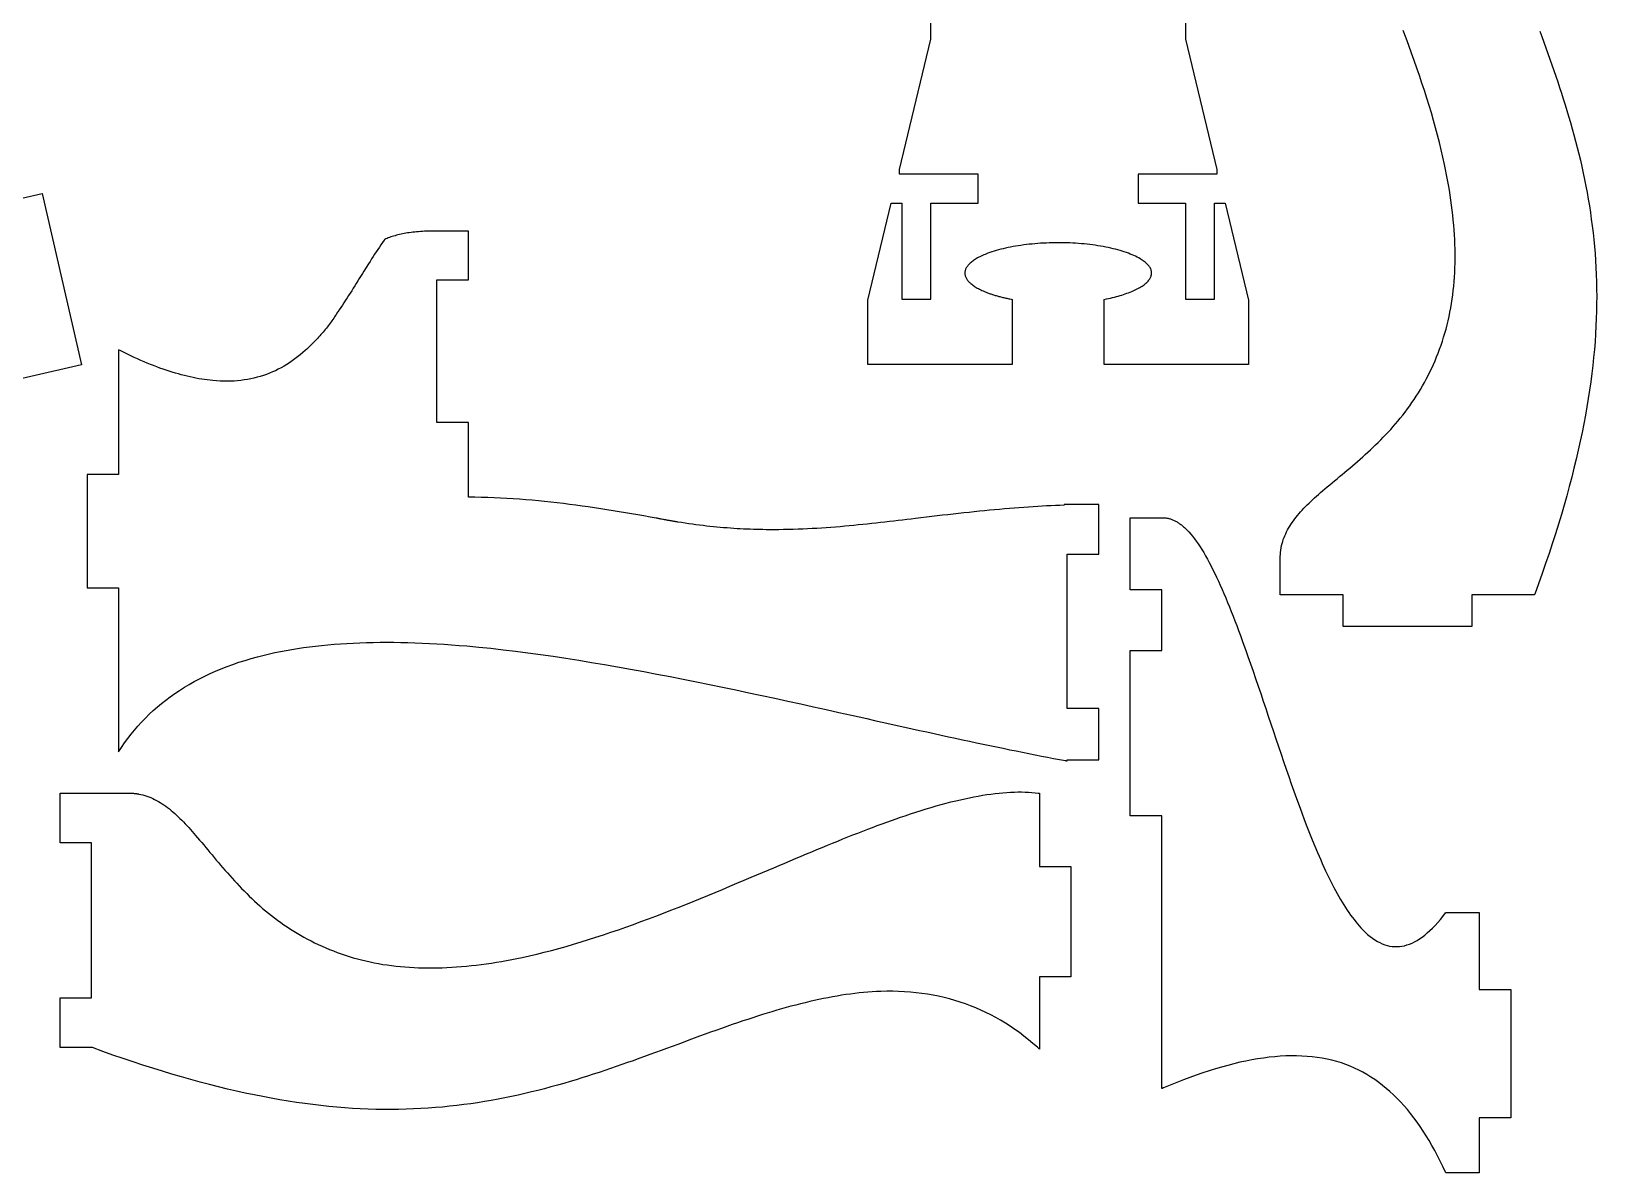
# Model space of a CAD drawing. Extents: x 0 to 272, y 0 to 398.
# Drawn here: x 170.5 to 269.8, y 0 to 72.4 of the extents above; entities that cross this region are included whole.
import ezdxf

# ---------------------------------------------------------------- set-up
doc = ezdxf.new("R2010")
doc.units = 0
doc.layers.get('0').update_dxf_attribs({"linetype": 'CONTINUOUS'})

msp = doc.modelspace()

# ---------------------------------------------------------------- linework, layer by layer
at = {"color": 0}
for points in [[(243.729, 150.886), (243.729, 71.9476), (245.729, 63.6608), (245.729, 63.3718), (240.729, 63.3718), (240.729, 61.5232), (243.729, 61.5232), (243.729, 55.4401), (245.579, 55.4401), (245.579, 61.5232), (246.244, 61.5232), (247.729, 55.374), (247.729, 51.2901), (238.579, 51.2901), (238.579, 55.4272), (238.713, 55.4533), (238.844, 55.4804), (238.974, 55.5087), (239.1, 55.5382), (239.225, 55.5689), (239.346, 55.6006), (239.465, 55.6332), (239.582, 55.6669), (239.697, 55.7017), (239.808, 55.7372), (239.917, 55.7737), (240.022, 55.8111), (240.126, 55.8493), (240.225, 55.8883), (240.322, 55.9281), (240.417, 55.9685), (240.507, 56.0097), (240.594, 56.0515), (240.678, 56.0939), (240.758, 56.1369), (240.836, 56.1804), (240.91, 56.2244), (240.979, 56.2692), (241.046, 56.314), (241.108, 56.3594), (241.167, 56.4053), (241.221, 56.4515), (241.272, 56.4981), (241.319, 56.5446), (241.362, 56.5917), (241.401, 56.6388), (241.435, 56.6835), (241.464, 56.7282), (241.492, 56.7729), (241.514, 56.8178), (241.535, 56.8625), (241.55, 56.9072), (241.564, 56.9519), (241.574, 56.9967), (241.579, 57.0414), (241.583, 57.086), (241.582, 57.1307), (241.579, 57.1751), (241.571, 57.2197), (241.561, 57.2643), (241.547, 57.3086), (241.529, 57.3529), (241.508, 57.3972), (241.485, 57.4413), (241.457, 57.4854), (241.426, 57.5293), (241.392, 57.5732), (241.354, 57.6169), (241.313, 57.6606), (241.268, 57.704), (241.219, 57.7474), (241.168, 57.7906), (241.114, 57.8336), (241.056, 57.8765), (240.994, 57.9193), (240.929, 57.9618), (240.861, 58.004), (240.768, 58.0568), (240.671, 58.1088), (240.568, 58.1597), (240.461, 58.2094), (240.349, 58.2582), (240.231, 58.3058), (240.11, 58.3522), (239.983, 58.3975), (239.853, 58.4414), (239.718, 58.484), (239.579, 58.5254), (239.438, 58.5653), (239.292, 58.6039), (239.142, 58.641), (238.989, 58.6767), (238.832, 58.7107), (238.674, 58.7432), (238.511, 58.7742), (238.346, 58.8035), (238.179, 58.8311), (238.008, 58.8571), (237.836, 58.8813), (237.662, 58.9036), (237.486, 58.9242), (237.307, 58.9428), (237.128, 58.9596), (236.946, 58.9744), (236.763, 58.9872), (236.579, 58.9981), (236.394, 59.0068), (236.208, 59.0135), (236.022, 59.0182), (235.836, 59.0207), (235.65, 59.0214), (235.464, 59.0199), (235.278, 59.0167), (235.092, 59.0113), (234.907, 59.004), (234.722, 58.9949), (234.539, 58.9839), (234.357, 58.971), (234.176, 58.9563), (233.996, 58.9397), (233.818, 58.9214), (233.642, 58.9014), (233.467, 58.8794), (233.294, 58.856), (233.125, 58.8306), (232.957, 58.8036), (232.792, 58.775), (232.629, 58.7449), (232.471, 58.7128), (232.314, 58.6793), (232.161, 58.6442), (232.011, 58.6075), (231.865, 58.5693), (231.724, 58.5296), (231.586, 58.4883), (231.451, 58.4457), (231.322, 58.4015), (231.197, 58.3561), (231.106, 58.3208), (231.017, 58.2849), (230.932, 58.2483), (230.849, 58.2111), (230.768, 58.1733), (230.692, 58.1351), (230.617, 58.0963), (230.544, 58.0568), (230.476, 58.0171), (230.411, 57.9768), (230.347, 57.9363), (230.287, 57.8951), (230.231, 57.8539), (230.176, 57.8122), (230.125, 57.7703), (230.078, 57.7282), (230.032, 57.6858), (229.99, 57.6433), (229.951, 57.6007), (229.915, 57.5581), (229.883, 57.5151), (229.853, 57.4722), (229.826, 57.4294), (229.803, 57.3867), (229.783, 57.3439), (229.765, 57.3011), (229.753, 57.2587), (229.742, 57.2162), (229.735, 57.174), (229.731, 57.1321), (229.729, 57.0911), (229.731, 57.05), (229.736, 57.0087), (229.744, 56.9672), (229.756, 56.9256), (229.769, 56.8837), (229.786, 56.8421), (229.807, 56.8001), (229.829, 56.7583), (229.856, 56.7165), (229.885, 56.6747), (229.917, 56.6329), (229.951, 56.5913), (229.989, 56.5497), (230.029, 56.5085), (230.072, 56.4672), (230.119, 56.4262), (230.168, 56.3854), (230.221, 56.345), (230.275, 56.3049), (230.333, 56.2649), (230.393, 56.2253), (230.457, 56.1861), (230.524, 56.1474), (230.593, 56.1089), (230.664, 56.071), (230.739, 56.0336), (230.817, 55.9965), (230.897, 55.9601), (230.981, 55.9243), (231.028, 55.9043), (231.076, 55.8847), (231.126, 55.8651), (231.178, 55.8458), (231.228, 55.8267), (231.281, 55.8078), (231.333, 55.7892), (231.386, 55.7707), (231.44, 55.7525), (231.496, 55.7344), (231.551, 55.7167), (231.607, 55.6992), (231.664, 55.6818), (231.722, 55.6649), (231.781, 55.6481), (231.839, 55.6314), (231.899, 55.6151), (231.96, 55.599), (232.021, 55.5833), (232.082, 55.5678), (232.144, 55.5525), (232.207, 55.5375), (232.269, 55.5226), (232.335, 55.5082), (232.399, 55.494), (232.464, 55.4801), (232.529, 55.4665), (232.596, 55.4531), (232.662, 55.44), (232.729, 55.4272), (232.729, 55.4272), (232.729, 51.2901), (223.579, 51.2901), (223.579, 55.374), (225.063, 61.5232), (225.729, 61.5232), (225.729, 55.4401), (227.579, 55.4401), (227.579, 61.5232), (230.579, 61.5232), (230.579, 63.3718), (225.579, 63.3718), (225.579, 63.6608), (227.579, 71.9476), (227.579, 150.886)], [(266.215, 72.4593), (266.346, 72.1053), (266.475, 71.7503), (266.601, 71.3943), (266.731, 71.0374), (266.858, 70.6793), (266.983, 70.3203), (267.108, 69.9593), (267.233, 69.6003), (267.356, 69.2374), (267.476, 68.8753), (267.594, 68.5093), (267.713, 68.1453), (267.826, 67.7793), (267.94, 67.4124), (268.051, 67.0443), (268.165, 66.6503), (268.279, 66.2553), (268.389, 65.8593), (268.494, 65.4612), (268.599, 65.0613), (268.699, 64.6593), (268.796, 64.2574), (268.889, 63.8503), (268.976, 63.4433), (269.064, 63.0322), (269.146, 62.6193), (269.224, 62.2043), (269.297, 61.7874), (269.365, 61.3664), (269.432, 60.9433), (269.49, 60.5183), (269.549, 60.0883), (269.6, 59.6572), (269.646, 59.2222), (269.688, 58.7843), (269.724, 58.3433), (269.756, 57.8983), (269.782, 57.4503), (269.801, 56.9972), (269.817, 56.5413), (269.826, 56.0824), (269.831, 55.6193), (269.826, 55.1522), (269.819, 54.6813), (269.806, 54.2053), (269.783, 53.7203), (269.757, 53.2312), (269.724, 52.7383), (269.683, 52.2403), (269.636, 51.7363), (269.582, 51.2272), (269.521, 50.7153), (269.454, 50.1953), (269.379, 49.6733), (269.299, 49.1443), (269.208, 48.6093), (269.114, 48.0703), (269.013, 47.5253), (268.901, 46.9753), (268.786, 46.4193), (268.662, 45.8583), (268.531, 45.2912), (268.39, 44.7182), (268.244, 44.1383), (268.093, 43.5553), (267.932, 42.9633), (267.763, 42.3683), (267.588, 41.7653), (267.401, 41.1572), (267.213, 40.5412), (267.013, 39.9203), (266.806, 39.2933), (266.59, 38.6593), (266.368, 38.0193), (266.138, 37.3722), (265.899, 36.7193), (265.899, 36.7163), (265.897, 36.7153), (265.897, 36.7122), (265.893, 36.7043), (265.893, 36.7022), (265.89, 36.6982), (265.89, 36.6953), (265.889, 36.6913), (265.888, 36.6882), (265.886, 36.6833), (265.883, 36.6813), (265.883, 36.6772), (265.883, 36.6762), (265.881, 36.6682), (261.901, 36.6682), (261.901, 34.6682), (253.751, 34.6682), (253.751, 36.6682), (249.751, 36.6682), (249.751, 38.7413), (249.751, 38.7733), (249.751, 38.7733), (249.75, 38.8053), (249.749, 38.8372), (249.749, 38.8683), (249.747, 38.9003), (249.747, 39.0563), (249.749, 39.0883), (249.75, 39.1203), (249.751, 39.1512), (249.751, 39.1813), (249.754, 39.2133), (249.756, 39.2443), (249.758, 39.2733), (249.761, 39.3053), (249.764, 39.3362), (249.765, 39.3663), (249.769, 39.3972), (249.772, 39.4272), (249.776, 39.4583), (249.781, 39.4883), (249.786, 39.5183), (249.79, 39.5483), (249.794, 39.5793), (249.8, 39.6093), (249.804, 39.6383), (249.808, 39.6683), (249.838, 39.7983), (249.868, 39.9272), (249.904, 40.0553), (249.944, 40.1813), (249.99, 40.3063), (250.04, 40.4303), (250.094, 40.5522), (250.151, 40.6733), (250.214, 40.7933), (250.281, 40.9122), (250.351, 41.0303), (250.425, 41.1472), (250.501, 41.2633), (250.583, 41.3772), (250.669, 41.4913), (250.757, 41.6062), (250.85, 41.7193), (250.944, 41.8322), (251.043, 41.9443), (251.144, 42.0563), (251.249, 42.1662), (251.356, 42.2772), (251.465, 42.3883), (251.576, 42.5003), (251.693, 42.6093), (251.811, 42.7203), (251.932, 42.8322), (252.054, 42.9413), (252.179, 43.0522), (252.306, 43.1632), (252.433, 43.2753), (252.583, 43.4012), (252.733, 43.5293), (252.888, 43.6572), (253.04, 43.7863), (253.197, 43.9162), (253.354, 44.0483), (253.514, 44.1803), (253.672, 44.3132), (253.833, 44.4483), (253.997, 44.5862), (254.158, 44.7232), (254.324, 44.8633), (254.651, 45.1453), (254.815, 45.2903), (254.981, 45.4362), (255.146, 45.5843), (255.308, 45.7343), (255.474, 45.8843), (255.638, 46.0383), (255.801, 46.1953), (255.963, 46.3522), (256.125, 46.5133), (256.283, 46.6762), (256.443, 46.8413), (256.601, 47.0083), (256.757, 47.1774), (256.912, 47.3503), (257.065, 47.5253), (257.215, 47.7022), (257.369, 47.8912), (257.522, 48.0824), (257.672, 48.2753), (257.819, 48.4703), (257.964, 48.6703), (258.106, 48.8733), (258.244, 49.0772), (258.382, 49.2872), (258.515, 49.4983), (258.646, 49.7124), (258.772, 49.9303), (258.897, 50.1503), (259.018, 50.3733), (259.136, 50.5983), (259.25, 50.8274), (259.361, 51.0593), (259.469, 51.2953), (259.574, 51.5333), (259.672, 51.7733), (259.771, 52.0162), (259.864, 52.2633), (259.951, 52.5133), (260.039, 52.7662), (260.119, 53.0203), (260.197, 53.2793), (260.271, 53.5403), (260.339, 53.8043), (260.404, 54.0703), (260.464, 54.3403), (260.521, 54.6133), (260.572, 54.8883), (260.618, 55.1593), (260.658, 55.4343), (260.697, 55.7124), (260.729, 55.9914), (260.758, 56.2733), (260.783, 56.5583), (260.801, 56.8453), (260.819, 57.1343), (260.831, 57.4262), (260.839, 57.7193), (260.843, 58.0153), (260.843, 58.3133), (260.839, 58.6133), (260.831, 58.9163), (260.818, 59.2203), (260.801, 59.5272), (260.782, 59.8362), (260.757, 60.1453), (260.729, 60.4583), (260.697, 60.7703), (260.662, 61.0862), (260.624, 61.4043), (260.581, 61.7222), (260.533, 62.0433), (260.483, 62.3653), (260.429, 62.6872), (260.369, 63.0124), (260.308, 63.3383), (260.244, 63.6663), (260.176, 63.9943), (260.075, 64.4553), (259.968, 64.9193), (259.851, 65.3833), (259.733, 65.8503), (259.607, 66.3193), (259.475, 66.7883), (259.339, 67.2593), (259.197, 67.7333), (259.05, 68.2053), (258.899, 68.6803), (258.743, 69.1553), (258.583, 69.6303), (258.419, 70.1053), (258.251, 70.5824), (258.082, 71.0562), (257.908, 71.5333), (257.732, 72.0083), (257.551, 72.4833)], [(168.6, 61.5521), (171.167, 62.1431), (173.678, 51.279), (167.21, 49.7861)]]:
    msp.add_lwpolyline(points, dxfattribs=at)
for points in [[(198.879, 33.3604), (199.649, 33.2814), (200.424, 33.1954), (201.211, 33.1003), (202.001, 32.9993), (202.799, 32.8904), (203.601, 32.7743), (204.413, 32.6533), (205.226, 32.5253), (206.044, 32.3914), (206.869, 32.2522), (207.694, 32.1082), (208.524, 31.9593), (209.356, 31.8063), (210.188, 31.6493), (211.024, 31.4882), (211.858, 31.3242), (212.694, 31.1572), (213.529, 30.9872), (214.362, 30.8153), (215.194, 30.6414), (216.024, 30.4653), (216.854, 30.2872), (217.676, 30.1092), (218.499, 29.9303), (219.318, 29.7514), (220.129, 29.5714), (220.936, 29.3932), (221.737, 29.2143), (222.531, 29.0364), (223.026, 28.9264), (223.518, 28.8172), (224.004, 28.7082), (224.487, 28.6003), (224.967, 28.4932), (225.444, 28.3872), (225.919, 28.2822), (226.393, 28.1782), (226.858, 28.0754), (227.322, 27.9732), (227.781, 27.8722), (228.237, 27.7722), (228.693, 27.6732), (229.14, 27.5764), (229.586, 27.4803), (230.024, 27.3864), (230.463, 27.2932), (230.894, 27.2014), (231.324, 27.1114), (231.747, 27.0222), (232.168, 26.9353), (232.581, 26.8482), (232.992, 26.7654), (233.399, 26.6822), (233.801, 26.6014), (234.199, 26.5222), (234.59, 26.4464), (234.979, 26.3712), (235.361, 26.2972), (235.737, 26.2251), (236.111, 26.1553), (236.112, 26.1553), (236.117, 26.1543), (236.122, 26.1543), (236.126, 26.1532), (236.129, 26.1532), (236.133, 26.1513), (236.138, 26.1513), (236.143, 26.1503), (236.144, 26.1503), (236.149, 26.1482), (236.154, 26.1482), (236.161, 26.1472), (236.165, 26.1464), (236.169, 26.1442), (236.174, 26.1442), (236.176, 26.1432), (236.181, 26.1432), (236.186, 26.1414), (236.188, 26.1414), (236.193, 26.1404), (236.197, 26.1404), (236.199, 26.1392), (236.204, 26.1392), (236.208, 26.1372), (236.213, 26.1372), (236.217, 26.1364), (236.219, 26.1364), (236.224, 26.1353), (236.229, 26.1353), (236.229, 26.2082), (238.229, 26.2082), (238.229, 29.4514), (236.229, 29.4514), (236.229, 39.2514), (238.229, 39.2514), (238.229, 42.4122), (236.029, 42.4122), (236.029, 42.3604), (235.758, 42.3522), (235.486, 42.3422), (235.206, 42.3314), (234.924, 42.3182), (234.64, 42.3033), (234.354, 42.2872), (234.061, 42.2693), (233.768, 42.2493), (233.467, 42.2282), (233.168, 42.2054), (232.862, 42.1814), (232.556, 42.1553), (232.244, 42.1282), (231.933, 42.1004), (231.617, 42.0714), (231.299, 42.0404), (230.979, 42.0093), (230.654, 41.9764), (230.329, 41.9422), (229.999, 41.9082), (229.669, 41.8722), (229.336, 41.8364), (228.999, 41.7982), (228.662, 41.7604), (228.324, 41.7222), (227.983, 41.6822), (227.64, 41.6422), (227.294, 41.6022), (226.949, 41.5614), (226.599, 41.5203), (226.326, 41.4872), (226.051, 41.4543), (225.774, 41.4214), (225.499, 41.3882), (225.222, 41.3564), (224.943, 41.3232), (224.663, 41.2914), (224.386, 41.2593), (224.104, 41.2282), (223.822, 41.1972), (223.538, 41.1664), (223.254, 41.1372), (222.969, 41.1082), (222.683, 41.0804), (222.394, 41.0533), (222.106, 41.0264), (221.818, 41.0014), (221.524, 40.9772), (221.231, 40.9554), (220.938, 40.9333), (220.643, 40.9132), (220.344, 40.8953), (220.049, 40.8782), (219.749, 40.8632), (219.447, 40.8492), (219.144, 40.8372), (218.84, 40.8272), (218.533, 40.8192), (218.226, 40.8132), (217.918, 40.8093), (217.717, 40.8083), (217.319, 40.8083), (217.119, 40.8103), (216.918, 40.8122), (216.717, 40.8164), (216.513, 40.8214), (216.311, 40.8272), (216.104, 40.8343), (215.897, 40.8422), (215.69, 40.8522), (215.481, 40.8622), (215.274, 40.8743), (215.063, 40.8872), (214.851, 40.9022), (214.638, 40.9182), (214.424, 40.9353), (214.211, 40.9532), (213.992, 40.9732), (213.774, 40.9953), (213.556, 41.0182), (213.336, 41.0422), (213.115, 41.0682), (212.893, 41.0954), (212.668, 41.1243), (212.443, 41.1553), (212.215, 41.1872), (211.986, 41.2214), (211.756, 41.2564), (211.524, 41.2932), (211.479, 41.3014), (211.436, 41.3083), (211.39, 41.3164), (211.344, 41.3232), (211.299, 41.3314), (211.254, 41.3383), (211.211, 41.3464), (211.163, 41.3543), (211.117, 41.3622), (211.074, 41.3703), (211.026, 41.3782), (210.981, 41.3864), (210.936, 41.3943), (210.89, 41.4022), (210.844, 41.4114), (210.799, 41.4194), (210.754, 41.4272), (210.708, 41.4364), (210.661, 41.4454), (210.615, 41.4532), (210.569, 41.4622), (210.476, 41.4804), (210.431, 41.4882), (210.386, 41.4972), (210.337, 41.5072), (210.293, 41.5164), (210.244, 41.5253), (210.199, 41.5342), (210.151, 41.5432), (210.151, 41.5444), (210.149, 41.5444), (209.761, 41.6132), (209.367, 41.6822), (208.976, 41.7504), (208.586, 41.8172), (208.193, 41.8832), (207.801, 41.9482), (207.408, 42.0122), (207.018, 42.0754), (206.624, 42.1364), (206.229, 42.1954), (205.836, 42.2532), (205.443, 42.3093), (205.044, 42.3633), (204.651, 42.4164), (204.256, 42.4664), (203.858, 42.5132), (203.461, 42.5583), (203.063, 42.6014), (202.665, 42.6414), (202.265, 42.6793), (201.865, 42.7133), (201.465, 42.7453), (201.063, 42.7733), (200.661, 42.7982), (200.258, 42.8204), (199.854, 42.8383), (199.449, 42.8522), (199.043, 42.8633), (198.636, 42.8703), (198.226, 42.8733), (198.226, 47.6072), (196.226, 47.6072), (196.226, 56.6774), (198.226, 56.6774), (198.226, 59.7622), (196.126, 59.7622), (195.986, 59.7614), (195.844, 59.7594), (195.708, 59.7564), (195.574, 59.7522), (195.443, 59.7464), (195.313, 59.7393), (195.183, 59.7314), (195.061, 59.7222), (194.938, 59.7124), (194.819, 59.7004), (194.701, 59.6872), (194.587, 59.6733), (194.474, 59.6582), (194.365, 59.6424), (194.258, 59.6244), (194.151, 59.6064), (194.049, 59.5864), (193.949, 59.5654), (193.851, 59.5435), (193.756, 59.5193), (193.661, 59.4954), (193.569, 59.4694), (193.481, 59.4433), (193.393, 59.4154), (193.308, 59.3864), (193.224, 59.3564), (193.144, 59.3254), (193.065, 59.2935), (192.987, 59.2594), (192.913, 59.2254), (192.911, 59.2233), (192.908, 59.2233), (192.904, 59.2214), (192.904, 59.2204), (192.901, 59.2204), (192.899, 59.2182), (192.893, 59.2154), (192.888, 59.2143), (192.888, 59.2104), (192.886, 59.2093), (192.886, 59.2064), (192.883, 59.2064), (192.883, 59.2043), (192.881, 59.2033), (192.881, 59.2004), (192.879, 59.2004), (192.879, 59.1985), (192.876, 59.1972), (192.876, 59.1964), (192.876, 59.1954), (192.876, 59.1944), (192.874, 59.1933), (192.874, 59.1922), (192.774, 59.0454), (192.674, 58.8974), (192.574, 58.7494), (192.474, 58.5994), (192.374, 58.4485), (192.276, 58.2964), (192.176, 58.1443), (192.081, 57.9914), (191.983, 57.8374), (191.886, 57.6833), (191.594, 57.2182), (191.497, 57.0622), (191.304, 56.7514), (191.208, 56.5964), (191.111, 56.4414), (191.013, 56.2864), (190.918, 56.1314), (190.819, 55.9772), (190.722, 55.8233), (190.624, 55.6714), (190.526, 55.5183), (190.429, 55.3674), (190.331, 55.2172), (190.231, 55.0672), (190.131, 54.9194), (190.031, 54.7714), (189.931, 54.6254), (189.929, 54.6233), (189.929, 54.6222), (189.926, 54.6214), (189.926, 54.6204), (189.881, 54.5433), (189.831, 54.4664), (189.781, 54.3883), (189.731, 54.3104), (189.679, 54.2322), (189.624, 54.1543), (189.569, 54.0754), (189.513, 53.9964), (189.456, 53.9172), (189.397, 53.8374), (189.336, 53.7582), (189.274, 53.6772), (189.211, 53.5972), (189.144, 53.5164), (189.076, 53.4364), (189.011, 53.3544), (188.938, 53.2733), (188.867, 53.1914), (188.794, 53.1094), (188.719, 53.0272), (188.643, 52.9444), (188.565, 52.8622), (188.486, 52.7783), (188.404, 52.6954), (188.319, 52.6114), (188.236, 52.5283), (188.149, 52.4432), (188.061, 52.3594), (187.969, 52.2743), (187.876, 52.1893), (187.717, 52.0464), (187.551, 51.9072), (187.386, 51.7733), (187.217, 51.6464), (187.049, 51.5233), (186.874, 51.4064), (186.699, 51.2944), (186.524, 51.1882), (186.342, 51.0874), (186.161, 50.9922), (185.976, 50.9022), (185.79, 50.8182), (185.601, 50.7393), (185.408, 50.6664), (185.217, 50.5982), (185.019, 50.5364), (184.819, 50.4804), (184.619, 50.4293), (184.418, 50.3844), (184.211, 50.3454), (184.001, 50.3114), (183.79, 50.2843), (183.576, 50.2622), (183.361, 50.2464), (183.14, 50.2354), (182.919, 50.2314), (182.694, 50.2322), (182.467, 50.2393), (182.237, 50.2522), (182.006, 50.2714), (181.831, 50.2894), (181.656, 50.3104), (181.479, 50.3343), (181.299, 50.3622), (181.119, 50.3922), (180.938, 50.4264), (180.756, 50.4633), (180.569, 50.5022), (180.386, 50.5454), (180.199, 50.5922), (180.008, 50.6414), (179.819, 50.6932), (179.629, 50.7483), (179.436, 50.8064), (179.242, 50.8683), (179.047, 50.9324), (178.851, 51.0004), (178.651, 51.0714), (178.451, 51.1443), (178.251, 51.2214), (178.051, 51.3014), (177.847, 51.3844), (177.643, 51.4704), (177.436, 51.5583), (177.229, 51.6504), (177.019, 51.7454), (176.811, 51.8432), (176.599, 51.9444), (176.388, 52.0483), (176.174, 52.1543), (176.026, 52.2282), (176.026, 44.3143), (174.026, 44.3143), (174.026, 37.1143), (176.026, 37.1143), (176.026, 26.7182), (176.211, 26.9914), (176.406, 27.2753), (176.608, 27.5532), (176.818, 27.8232), (177.033, 28.0903), (177.256, 28.3501), (177.487, 28.6032), (177.726, 28.8503), (177.972, 29.0922), (178.224, 29.3282), (178.486, 29.5572), (178.751, 29.7803), (179.026, 29.9972), (179.308, 30.2093), (179.599, 30.4142), (179.894, 30.6132), (180.201, 30.8063), (180.513, 30.9922), (180.831, 31.1732), (181.158, 31.3472), (181.494, 31.5154), (181.836, 31.6772), (182.186, 31.8332), (182.543, 31.9822), (182.908, 32.1251), (183.281, 32.2622), (183.658, 32.3932), (184.049, 32.5172), (184.443, 32.6354), (184.844, 32.7464), (185.256, 32.8522), (185.599, 32.9332), (185.944, 33.0104), (186.299, 33.0822), (186.656, 33.1514), (187.018, 33.2143), (187.386, 33.2743), (187.761, 33.3293), (188.138, 33.3801), (188.519, 33.4272), (188.908, 33.4693), (189.301, 33.5072), (189.699, 33.5414), (190.101, 33.5714), (190.511, 33.5972), (190.922, 33.6182), (191.337, 33.6364), (191.761, 33.6503), (192.186, 33.6592), (192.617, 33.6654), (193.051, 33.6664), (193.492, 33.6642), (193.936, 33.6582), (194.383, 33.6482), (194.836, 33.6342), (195.293, 33.6164), (195.754, 33.5943), (196.219, 33.5692), (196.688, 33.5404), (197.161, 33.5072), (197.638, 33.4703), (198.119, 33.4303), (198.879, 33.3604)], [(260.236, 0.04595), (260.072, 0.39692), (259.904, 0.74192), (259.733, 1.07894), (259.558, 1.40793), (259.379, 1.72894), (259.197, 2.04194), (259.011, 2.34694), (258.822, 2.64492), (258.628, 2.93392), (258.431, 3.21392), (258.231, 3.48594), (258.025, 3.74994), (257.817, 4.00396), (257.604, 4.25196), (257.388, 4.48893), (257.165, 4.71793), (256.94, 4.93896), (256.713, 5.14996), (256.479, 5.35292), (256.24, 5.54596), (256, 5.73096), (255.754, 5.90593), (255.504, 6.07096), (255.249, 6.22792), (254.99, 6.37494), (254.726, 6.51096), (254.458, 6.63894), (254.186, 6.75694), (253.908, 6.86496), (253.626, 6.96392), (253.331, 7.05593), (253.031, 7.13596), (252.724, 7.20692), (252.412, 7.26693), (252.097, 7.31694), (251.776, 7.35693), (251.45, 7.38596), (251.119, 7.40696), (250.785, 7.41694), (250.444, 7.41694), (250.101, 7.40793), (249.751, 7.38992), (249.399, 7.36296), (249.04, 7.32493), (248.679, 7.27897), (248.313, 7.22396), (247.942, 7.15994), (247.567, 7.08594), (247.188, 7.00597), (246.806, 6.91493), (246.418, 6.81494), (246.026, 6.70796), (245.632, 6.59293), (245.232, 6.46994), (244.831, 6.33794), (244.422, 6.19694), (244.013, 6.04997), (243.599, 5.89497), (243.181, 5.73096), (242.758, 5.55994), (242.333, 5.38194), (242.331, 5.38097), (242.324, 5.37793), (242.319, 5.37494), (242.315, 5.37392), (242.313, 5.37196), (242.306, 5.36996), (242.301, 5.36794), (242.299, 5.36692), (242.294, 5.36496), (242.292, 5.36393), (242.287, 5.36296), (242.285, 5.36094), (242.278, 5.35894), (242.275, 5.35693), (242.268, 5.35292), (242.264, 5.35194), (242.257, 5.34896), (242.254, 5.34694), (242.25, 5.34592), (242.247, 5.34494), (242.24, 5.34196), (242.236, 5.33996), (242.233, 5.33892), (242.229, 5.33794), (242.229, 22.645), (240.229, 22.645), (240.229, 33.1469), (242.229, 33.1469), (242.229, 36.9971), (240.229, 36.9971), (240.229, 41.5679), (242.351, 41.5679), (242.4, 41.565), (242.447, 41.561), (242.494, 41.5571), (242.542, 41.55), (242.59, 41.5419), (242.638, 41.5319), (242.683, 41.521), (242.732, 41.5079), (242.779, 41.4931), (242.826, 41.4779), (242.874, 41.461), (242.919, 41.4419), (242.967, 41.4219), (243.014, 41.4021), (243.061, 41.3779), (243.107, 41.354), (243.154, 41.3281), (243.201, 41.3019), (243.247, 41.2719), (243.294, 41.2431), (243.34, 41.211), (243.386, 41.179), (243.432, 41.146), (243.479, 41.11), (243.525, 41.074), (243.617, 40.996), (243.662, 40.956), (243.708, 40.9129), (243.828, 40.796), (243.947, 40.671), (244.065, 40.535), (244.185, 40.3919), (244.304, 40.239), (244.422, 40.0781), (244.54, 39.9081), (244.658, 39.731), (244.776, 39.545), (244.893, 39.3519), (245.011, 39.15), (245.128, 38.94), (245.244, 38.725), (245.361, 38.5019), (245.478, 38.271), (245.594, 38.0331), (245.711, 37.79), (245.826, 37.539), (245.944, 37.2831), (246.06, 37.021), (246.176, 36.7519), (246.292, 36.4769), (246.408, 36.1969), (246.524, 35.911), (246.64, 35.621), (246.756, 35.325), (246.872, 35.025), (246.987, 34.72), (247.104, 34.41), (247.219, 34.095), (247.381, 33.654), (247.54, 33.2069), (247.701, 32.7529), (247.862, 32.295), (248.024, 31.831), (248.183, 31.361), (248.344, 30.889), (248.506, 30.4139), (248.665, 29.936), (248.828, 29.456), (248.989, 28.974), (249.151, 28.4919), (249.313, 28.0079), (249.474, 27.5269), (249.638, 27.045), (249.799, 26.565), (249.963, 26.0881), (250.125, 25.6129), (250.287, 25.14), (250.451, 24.6719), (250.615, 24.2079), (250.779, 23.75), (250.944, 23.2969), (251.108, 22.85), (251.274, 22.41), (251.439, 21.9779), (251.606, 21.5529), (251.772, 21.136), (251.938, 20.7289), (252.106, 20.3319), (252.208, 20.0919), (252.314, 19.8539), (252.418, 19.621), (252.522, 19.3919), (252.626, 19.1669), (252.732, 18.9469), (252.838, 18.731), (252.942, 18.52), (253.047, 18.3131), (253.153, 18.111), (253.258, 17.9139), (253.364, 17.721), (253.469, 17.5319), (253.576, 17.349), (253.683, 17.171), (253.789, 16.9969), (253.896, 16.8289), (254.001, 16.6669), (254.108, 16.5079), (254.215, 16.356), (254.324, 16.2079), (254.431, 16.065), (254.537, 15.929), (254.646, 15.7969), (254.753, 15.671), (254.861, 15.5519), (254.969, 15.436), (255.076, 15.3279), (255.185, 15.225), (255.293, 15.1279), (255.447, 14.999), (255.601, 14.8829), (255.756, 14.7779), (255.911, 14.684), (256.065, 14.6019), (256.221, 14.531), (256.376, 14.4719), (256.533, 14.4239), (256.689, 14.3879), (256.844, 14.3629), (257.001, 14.35), (257.158, 14.3469), (257.317, 14.3569), (257.475, 14.3779), (257.633, 14.41), (257.792, 14.4539), (257.951, 14.5099), (258.111, 14.5769), (258.272, 14.654), (258.432, 14.7429), (258.594, 14.845), (258.756, 14.9569), (258.919, 15.081), (259.082, 15.2169), (259.246, 15.3629), (259.411, 15.521), (259.576, 15.6919), (259.742, 15.8719), (259.908, 16.065), (260.076, 16.27), (260.244, 16.485), (260.247, 16.4879), (260.247, 16.4889), (260.249, 16.49), (260.25, 16.4919), (260.251, 16.4929), (260.253, 16.495), (260.254, 16.4969), (260.256, 16.499), (260.256, 16.499), (260.257, 16.5), (260.26, 16.504), (260.261, 16.506), (260.261, 16.506), (260.265, 16.511), (260.265, 16.5129), (260.267, 16.5129), (260.267, 16.5139), (262.379, 16.5139), (262.379, 11.627), (264.379, 11.627), (264.379, 3.47694), (262.379, 3.47694), (262.379, 0.00195), (260.256, 0.00195), (260.236, 0.04595)], [(176.415, 24.0921), (176.449, 24.0931), (176.479, 24.0951), (176.51, 24.0951), (176.542, 24.0961), (176.668, 24.0961), (176.699, 24.0951), (176.731, 24.0951), (176.761, 24.0931), (176.793, 24.0921), (176.824, 24.0911), (176.854, 24.089), (176.886, 24.0871), (176.917, 24.0851), (176.949, 24.0821), (176.978, 24.0801), (177.008, 24.0771), (177.039, 24.0731), (177.069, 24.0701), (177.1, 24.0661), (177.131, 24.0611), (177.16, 24.0571), (177.19, 24.0531), (177.221, 24.0492), (177.25, 24.0431), (177.281, 24.0381), (177.31, 24.0321), (177.44, 24.0061), (177.569, 23.974), (177.699, 23.9381), (177.824, 23.8981), (177.949, 23.8531), (178.074, 23.8031), (178.193, 23.749), (178.315, 23.6911), (178.435, 23.6281), (178.556, 23.5631), (178.671, 23.4921), (178.789, 23.4181), (178.904, 23.3411), (179.019, 23.259), (179.135, 23.1742), (179.249, 23.0851), (179.361, 22.9931), (179.474, 22.899), (179.586, 22.8001), (179.699, 22.6992), (179.81, 22.5951), (179.921, 22.4881), (180.031, 22.3771), (180.142, 22.2642), (180.253, 22.149), (180.362, 22.0311), (180.474, 21.9111), (180.585, 21.789), (180.694, 21.664), (180.806, 21.5361), (180.917, 21.4071), (181.043, 21.259), (181.171, 21.1092), (181.299, 20.9561), (181.428, 20.8021), (181.56, 20.6461), (181.69, 20.4881), (181.824, 20.3301), (181.956, 20.1701), (182.092, 20.009), (182.228, 19.846), (182.367, 19.684), (182.504, 19.5201), (182.646, 19.3561), (182.788, 19.191), (182.932, 19.0271), (183.078, 18.8611), (183.226, 18.6981), (183.375, 18.5321), (183.528, 18.3681), (183.681, 18.205), (183.836, 18.0421), (183.994, 17.88), (184.156, 17.7181), (184.318, 17.559), (184.482, 17.399), (184.65, 17.2421), (184.819, 17.0851), (184.992, 16.9311), (185.167, 16.7781), (185.344, 16.6271), (185.532, 16.4731), (185.724, 16.32), (185.917, 16.17), (186.112, 16.0231), (186.313, 15.8781), (186.517, 15.736), (186.721, 15.5981), (186.931, 15.4621), (187.142, 15.3281), (187.354, 15.1981), (187.571, 15.0701), (187.792, 14.9461), (188.017, 14.8249), (188.242, 14.7071), (188.469, 14.5921), (188.701, 14.4811), (188.936, 14.374), (189.175, 14.27), (189.417, 14.1681), (189.658, 14.0731), (189.906, 13.9799), (190.156, 13.889), (190.407, 13.805), (190.663, 13.723), (190.921, 13.6459), (191.182, 13.573), (191.446, 13.503), (191.712, 13.439), (191.982, 13.378), (192.254, 13.323), (192.531, 13.2709), (192.803, 13.2252), (193.076, 13.184), (193.354, 13.1459), (193.635, 13.1131), (193.917, 13.085), (194.2, 13.0599), (194.487, 13.0391), (194.776, 13.024), (195.068, 13.012), (195.361, 13.005), (195.657, 13.0001), (195.956, 13.0001), (196.256, 13.005), (196.56, 13.013), (196.862, 13.025), (197.171, 13.042), (197.478, 13.0611), (197.788, 13.085), (198.099, 13.1131), (198.413, 13.1449), (198.728, 13.1812), (199.046, 13.2201), (199.364, 13.263), (199.685, 13.3099), (200.006, 13.3599), (200.331, 13.4141), (200.654, 13.4711), (200.981, 13.5321), (201.31, 13.598), (201.636, 13.6661), (202.099, 13.767), (202.56, 13.8751), (203.025, 13.989), (203.492, 14.1099), (203.961, 14.2349), (204.431, 14.3671), (204.901, 14.5051), (205.374, 14.646), (205.849, 14.7931), (206.324, 14.9451), (206.796, 15.1001), (207.274, 15.2601), (207.749, 15.4231), (208.224, 15.5911), (208.699, 15.7621), (209.175, 15.935), (209.65, 16.1111), (210.125, 16.291), (210.599, 16.4731), (211.074, 16.656), (211.546, 16.8421), (212.017, 17.03), (212.486, 17.2181), (212.956, 17.409), (213.424, 17.6), (213.888, 17.7921), (214.35, 17.985), (214.811, 18.1771), (215.271, 18.37), (215.726, 18.5631), (216.181, 18.755), (216.538, 18.906), (216.896, 19.0571), (217.25, 19.2071), (217.603, 19.3571), (217.953, 19.506), (218.303, 19.6531), (218.649, 19.799), (218.993, 19.9431), (219.336, 20.0881), (219.678, 20.2301), (220.014, 20.37), (220.349, 20.509), (220.682, 20.6481), (221.013, 20.7821), (221.342, 20.9171), (221.667, 21.0492), (221.992, 21.18), (222.311, 21.3071), (222.629, 21.434), (222.946, 21.5571), (223.257, 21.68), (223.567, 21.7992), (223.874, 21.9161), (224.178, 22.0301), (224.479, 22.1421), (224.778, 22.2501), (225.074, 22.3571), (225.367, 22.4621), (225.654, 22.5631), (225.942, 22.6601), (226.282, 22.774), (226.621, 22.884), (226.953, 22.989), (227.281, 23.0911), (227.604, 23.1881), (227.922, 23.2801), (228.236, 23.3671), (228.546, 23.4501), (228.851, 23.5301), (229.153, 23.6031), (229.447, 23.6731), (229.739, 23.7381), (230.025, 23.7992), (230.307, 23.8551), (230.585, 23.9061), (230.857, 23.9521), (231.125, 23.995), (231.389, 24.0321), (231.649, 24.064), (231.903, 24.0931), (232.153, 24.1161), (232.397, 24.1351), (232.638, 24.149), (232.874, 24.159), (233.104, 24.1631), (233.331, 24.1631), (233.553, 24.1571), (233.769, 24.1481), (233.982, 24.1342), (234.19, 24.114), (234.393, 24.089), (234.4, 24.089), (234.403, 24.0881), (234.408, 24.0881), (234.414, 24.0871), (234.419, 24.0871), (234.421, 24.0851), (234.428, 24.0851), (234.432, 24.084), (234.442, 24.084), (234.446, 24.0821), (234.453, 24.0821), (234.454, 24.0811), (234.46, 24.0811), (234.46, 19.439), (236.46, 19.439), (236.46, 12.4309), (234.46, 12.4309), (234.46, 7.84614), (234.335, 7.95904), (234.056, 8.20492), (233.772, 8.44206), (233.485, 8.67003), (233.196, 8.88906), (232.901, 9.09993), (232.603, 9.30203), (232.303, 9.49306), (231.997, 9.678), (231.689, 9.85303), (231.378, 10.0199), (231.063, 10.177), (230.743, 10.3249), (230.421, 10.4662), (230.096, 10.5961), (229.765, 10.718), (229.432, 10.832), (229.096, 10.9361), (228.756, 11.032), (228.411, 11.12), (228.064, 11.1991), (227.713, 11.268), (227.358, 11.3299), (227, 11.3821), (226.638, 11.425), (226.274, 11.462), (225.904, 11.4859), (225.531, 11.505), (225.154, 11.5141), (224.775, 11.5141), (224.392, 11.5061), (224.124, 11.495), (223.853, 11.4799), (223.581, 11.46), (223.306, 11.4361), (223.028, 11.409), (222.75, 11.378), (222.471, 11.342), (222.189, 11.3031), (221.907, 11.2601), (221.624, 11.2131), (221.336, 11.163), (221.049, 11.1091), (220.76, 11.052), (220.471, 10.992), (220.178, 10.9281), (219.885, 10.8609), (219.592, 10.7911), (219.296, 10.718), (218.999, 10.642), (218.699, 10.563), (218.399, 10.4811), (218.099, 10.3959), (217.796, 10.3099), (217.492, 10.2201), (217.188, 10.128), (216.882, 10.032), (216.575, 9.93494), (216.267, 9.83703), (215.957, 9.73492), (215.649, 9.63112), (215.307, 9.51594), (214.967, 9.39806), (214.624, 9.27806), (214.282, 9.15701), (213.938, 9.03401), (213.593, 8.90994), (213.249, 8.78494), (212.901, 8.65901), (212.556, 8.53114), (212.207, 8.40306), (211.86, 8.27403), (211.51, 8.14492), (211.16, 8.01594), (210.807, 7.88704), (210.456, 7.75612), (210.101, 7.62701), (209.749, 7.49804), (209.392, 7.36806), (209.036, 7.23904), (208.681, 7.11094), (208.321, 6.98492), (207.962, 6.85906), (207.601, 6.73406), (207.242, 6.60992), (206.879, 6.48801), (206.517, 6.36703), (206.151, 6.24804), (205.788, 6.13113), (205.421, 6.01594), (205.056, 5.90306), (204.685, 5.79204), (204.279, 5.67301), (203.871, 5.55593), (203.461, 5.44303), (203.05, 5.33404), (202.636, 5.22706), (202.221, 5.12403), (201.803, 5.0249), (201.382, 4.93093), (200.96, 4.83903), (200.535, 4.75201), (200.11, 4.66803), (199.678, 4.58903), (199.244, 4.51594), (198.81, 4.44613), (198.371, 4.38113), (197.931, 4.31993), (197.485, 4.26594), (197.036, 4.21403), (196.585, 4.17003), (196.129, 4.13113), (195.671, 4.09614), (195.21, 4.06803), (194.742, 4.04503), (194.271, 4.02806), (193.799, 4.01704), (193.319, 4.01303), (192.836, 4.014), (192.35, 4.023), (191.86, 4.03614), (191.362, 4.05903), (190.874, 4.08501), (190.381, 4.1199), (189.882, 4.15994), (189.379, 4.20692), (188.871, 4.26004), (188.36, 4.32113), (187.842, 4.389), (187.317, 4.463), (186.789, 4.54503), (186.254, 4.632), (185.717, 4.72803), (185.171, 4.82992), (184.621, 4.93901), (184.065, 5.05593), (183.504, 5.18001), (182.938, 5.31093), (182.367, 5.44993), (181.788, 5.59614), (181.203, 5.74903), (180.612, 5.90994), (180.017, 6.07801), (179.414, 6.25304), (178.806, 6.43804), (178.192, 6.62804), (177.571, 6.82704), (176.944, 7.03401), (176.311, 7.24903), (175.671, 7.47114), (175.025, 7.70204), (174.371, 7.93901), (172.31, 7.93901), (172.31, 11.089), (174.31, 11.089), (174.31, 20.939), (172.31, 20.939), (172.31, 24.089), (176.383, 24.089), (176.415, 24.0921)]]:
    msp.add_lwpolyline(points, close=True, dxfattribs=at)

doc.saveas('drawing.dxf')
